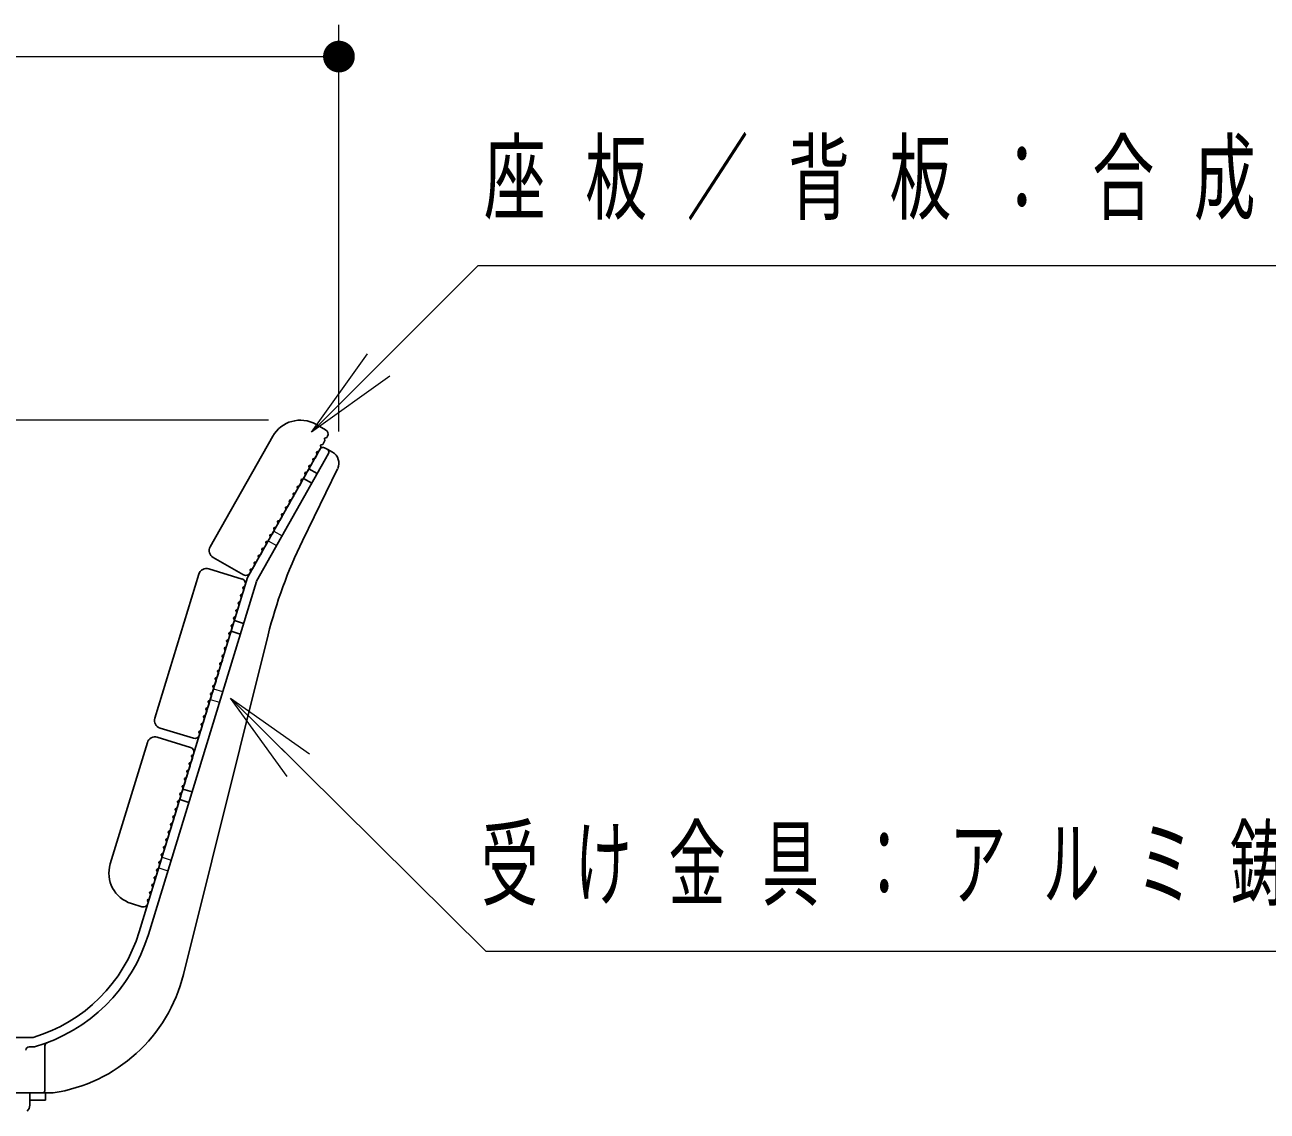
# Model space of a CAD drawing. Units: millimetres on the paper, scale 1:20. Extents: x -385 to 0, y 0 to 267.
# Drawn here: x -107.41 to -68.25, y 132.37 to 166.6 of the extents above; entities that cross this region are included whole.
import ezdxf

# ---------------------------------------------------------------- set-up
doc = ezdxf.new("R2010")
doc.units = ezdxf.units.MM
doc.linetypes.add('USER1', pattern=[4.5, 2.5, -2])
doc.layers.add('1_20', color=7, linetype='Continuous', lineweight=25)
doc.styles.add('ＭＳ ゴシック', font='')
doc.styles.get('ＭＳ ゴシック').set_extended_font_data('MS Gothic')

# ---------------------------------------------------------------- blocks, each defined once
blk = doc.blocks.new('filled_dot')
at = {"color": 0, "linetype": 'Continuous', "lineweight": -2, "const_width": 1.25}
blk.add_lwpolyline([(-0.625, 0, 1), (0.625, 0, 1)], format="xyb", close=True, dxfattribs=at)

msp = doc.modelspace()

# ---------------------------------------------------------------- linework, layer by layer
at = {"layer": '1_20', "lineweight": 13}
for p, q in [((-97.507, 153.783), (-97.507, 166.6)), ((-125.876, 165.6), (-97.507, 165.6)), ((-98.374, 153.761), (-96.606, 156.236)), ((-98.374, 153.761), (-96.253, 155.882)), ((-95.899, 155.529), (-98.374, 153.761)), ((-99.725, 154.141), (-151.879, 154.141)), ((-100.922, 145.381), (-98.792, 143.268)), ((-100.922, 145.381), (-98.44, 143.623)), ((-99.144, 142.913), (-100.922, 145.381))]:
    msp.add_line(p, q, dxfattribs=at)
at = {"layer": '1_20', "color": 3}
for p, q in [((-98.232, 154.011), (-97.927, 153.839)), ((-101.565, 150.152), (-99.595, 153.633)), ((-97.948, 153.499), (-97.965, 153.561)), ((-97.954, 153.579), (-97.892, 153.596)), ((-97.871, 153.635), (-97.892, 153.596)), ((-98.201, 153.144), (-98.139, 153.161)), ((-98.071, 153.281), (-98.139, 153.161)), ((-98.071, 153.281), (-98.088, 153.343)), ((-98.078, 153.362), (-98.015, 153.379)), ((-97.948, 153.499), (-98.015, 153.379)), ((-98.317, 152.846), (-98.385, 152.726)), ((-98.317, 152.846), (-98.334, 152.908)), ((-98.324, 152.926), (-98.262, 152.944)), ((-98.194, 153.063), (-98.262, 152.944)), ((-98.194, 153.063), (-98.211, 153.126)), ((-98.563, 152.411), (-98.631, 152.291)), ((-98.563, 152.411), (-98.58, 152.473)), ((-98.57, 152.491), (-98.508, 152.509)), ((-98.44, 152.628), (-98.508, 152.509)), ((-98.44, 152.628), (-98.457, 152.69)), ((-98.447, 152.709), (-98.385, 152.726)), ((-98.809, 151.976), (-98.877, 151.856)), ((-98.809, 151.976), (-98.827, 152.038)), ((-98.816, 152.056), (-98.754, 152.073)), ((-98.686, 152.193), (-98.754, 152.073)), ((-98.686, 152.193), (-98.704, 152.255)), ((-98.693, 152.274), (-98.631, 152.291)), ((-99.056, 151.54), (-99.073, 151.602)), ((-99.062, 151.621), (-99, 151.638)), ((-98.933, 151.758), (-99, 151.638)), ((-98.933, 151.758), (-98.95, 151.82)), ((-98.939, 151.839), (-98.877, 151.856)), ((-99.246, 151.203), (-99.309, 151.186)), ((-99.246, 151.203), (-99.179, 151.323)), ((-99.196, 151.385), (-99.179, 151.323)), ((-99.123, 151.421), (-99.186, 151.403)), ((-99.123, 151.421), (-99.09, 151.48)), ((-99.056, 151.54), (-99.09, 151.48)), ((-99.493, 150.768), (-99.425, 150.888)), ((-99.442, 150.95), (-99.425, 150.888)), ((-99.37, 150.985), (-99.432, 150.968)), ((-99.37, 150.985), (-99.302, 151.105)), ((-99.319, 151.167), (-99.302, 151.105)), ((-99.739, 150.333), (-99.671, 150.452)), ((-99.688, 150.515), (-99.671, 150.452)), ((-99.616, 150.55), (-99.678, 150.533)), ((-99.616, 150.55), (-99.548, 150.67)), ((-99.565, 150.732), (-99.548, 150.67)), ((-99.493, 150.768), (-99.555, 150.751)), ((-99.985, 149.897), (-99.917, 150.017)), ((-99.935, 150.079), (-99.917, 150.017)), ((-99.862, 150.115), (-99.924, 150.098)), ((-99.862, 150.115), (-99.794, 150.235)), ((-99.812, 150.297), (-99.794, 150.235)), ((-99.739, 150.333), (-99.801, 150.315)), ((-100.513, 149.27), (-101.47, 149.811)), ((-100.181, 149.644), (-100.164, 149.582)), ((-100.108, 149.68), (-100.17, 149.663)), ((-100.108, 149.68), (-100.04, 149.8)), ((-100.058, 149.862), (-100.04, 149.8)), ((-99.985, 149.897), (-100.047, 149.88)), ((-103.312, 144.749), (-101.923, 149.292)), ((-101.611, 149.458), (-100.559, 149.136)), ((-100.308, 149.326), (-100.287, 149.364)), ((-100.304, 149.427), (-100.287, 149.364)), ((-100.231, 149.462), (-100.293, 149.445)), ((-100.231, 149.462), (-100.164, 149.582)), ((-100.505, 148.799), (-100.536, 148.856)), ((-100.529, 148.877), (-100.472, 148.907)), ((-100.46, 148.949), (-100.472, 148.907)), ((-100.676, 148.399), (-100.619, 148.429)), ((-100.578, 148.56), (-100.619, 148.429)), ((-100.578, 148.56), (-100.609, 148.617)), ((-100.603, 148.638), (-100.546, 148.668)), ((-100.505, 148.799), (-100.546, 148.668)), ((-100.725, 148.082), (-100.765, 147.951)), ((-100.725, 148.082), (-100.755, 148.139)), ((-100.749, 148.159), (-100.692, 148.19)), ((-100.652, 148.321), (-100.692, 148.19)), ((-100.652, 148.321), (-100.682, 148.378)), ((-100.871, 147.604), (-100.901, 147.661)), ((-100.895, 147.681), (-100.838, 147.712)), ((-100.798, 147.843), (-100.838, 147.712)), ((-100.798, 147.843), (-100.828, 147.9)), ((-100.822, 147.92), (-100.765, 147.951)), ((-100.944, 147.365), (-100.984, 147.233)), ((-100.944, 147.365), (-100.974, 147.422)), ((-100.968, 147.442), (-100.911, 147.473)), ((-100.871, 147.604), (-100.911, 147.473)), ((-101.09, 146.887), (-101.13, 146.755)), ((-101.09, 146.887), (-101.12, 146.944)), ((-101.114, 146.964), (-101.057, 146.994)), ((-101.017, 147.126), (-101.057, 146.994)), ((-101.017, 147.126), (-101.047, 147.183)), ((-101.041, 147.203), (-100.984, 147.233)), ((-101.203, 146.516), (-101.26, 146.486)), ((-101.203, 146.516), (-101.183, 146.582)), ((-101.163, 146.648), (-101.193, 146.705)), ((-101.187, 146.725), (-101.13, 146.755)), ((-101.163, 146.648), (-101.183, 146.582)), ((-101.35, 146.038), (-101.309, 146.17)), ((-101.34, 146.227), (-101.309, 146.17)), ((-101.277, 146.277), (-101.333, 146.247)), ((-101.277, 146.277), (-101.236, 146.409)), ((-101.267, 146.466), (-101.236, 146.409)), ((-101.496, 145.56), (-101.456, 145.691)), ((-101.486, 145.748), (-101.456, 145.691)), ((-101.423, 145.799), (-101.48, 145.769)), ((-101.423, 145.799), (-101.382, 145.931)), ((-101.413, 145.987), (-101.382, 145.931)), ((-101.35, 146.038), (-101.407, 146.008)), ((-101.569, 145.321), (-101.626, 145.291)), ((-101.569, 145.321), (-101.529, 145.452)), ((-101.559, 145.509), (-101.529, 145.452)), ((-101.496, 145.56), (-101.553, 145.53)), ((-101.715, 144.843), (-101.675, 144.974)), ((-101.705, 145.031), (-101.675, 144.974)), ((-101.642, 145.082), (-101.699, 145.051)), ((-101.642, 145.082), (-101.602, 145.213)), ((-101.632, 145.27), (-101.602, 145.213)), ((-101.851, 144.553), (-101.821, 144.496)), ((-101.788, 144.604), (-101.845, 144.573)), ((-101.788, 144.604), (-101.748, 144.735)), ((-101.778, 144.792), (-101.748, 144.735)), ((-101.715, 144.843), (-101.772, 144.812)), ((-102.182, 143.829), (-103.234, 144.15)), ((-102.094, 144.116), (-103.146, 144.437)), ((-101.924, 144.314), (-101.894, 144.257)), ((-101.861, 144.365), (-101.918, 144.334)), ((-101.907, 144.215), (-101.894, 144.257)), ((-101.861, 144.365), (-101.821, 144.496)), ((-103.546, 143.984), (-104.716, 140.159)), ((-102.225, 143.33), (-102.168, 143.36)), ((-102.128, 143.492), (-102.168, 143.36)), ((-102.128, 143.492), (-102.158, 143.549)), ((-102.152, 143.569), (-102.095, 143.599)), ((-102.082, 143.641), (-102.095, 143.599)), ((-102.274, 143.014), (-102.314, 142.882)), ((-102.274, 143.014), (-102.304, 143.071)), ((-102.298, 143.091), (-102.241, 143.121)), ((-102.201, 143.253), (-102.241, 143.121)), ((-102.201, 143.253), (-102.231, 143.31)), ((-102.42, 142.536), (-102.451, 142.593)), ((-102.444, 142.613), (-102.388, 142.643)), ((-102.347, 142.775), (-102.388, 142.643)), ((-102.347, 142.775), (-102.378, 142.832)), ((-102.371, 142.852), (-102.314, 142.882)), ((-102.591, 142.135), (-102.534, 142.165)), ((-102.493, 142.297), (-102.534, 142.165)), ((-102.493, 142.297), (-102.524, 142.354)), ((-102.518, 142.374), (-102.461, 142.404)), ((-102.42, 142.536), (-102.461, 142.404)), ((-102.64, 141.818), (-102.68, 141.687)), ((-102.64, 141.818), (-102.67, 141.875)), ((-102.664, 141.896), (-102.607, 141.926)), ((-102.567, 142.057), (-102.607, 141.926)), ((-102.567, 142.057), (-102.597, 142.114)), ((-102.786, 141.34), (-102.816, 141.397)), ((-102.81, 141.418), (-102.753, 141.448)), ((-102.713, 141.579), (-102.753, 141.448)), ((-102.713, 141.579), (-102.743, 141.636)), ((-102.737, 141.657), (-102.68, 141.687)), ((-102.899, 140.97), (-102.859, 141.101)), ((-102.889, 141.158), (-102.859, 141.101)), ((-102.826, 141.209), (-102.883, 141.178)), ((-102.826, 141.209), (-102.806, 141.274)), ((-102.786, 141.34), (-102.806, 141.274)), ((-103.045, 140.491), (-103.005, 140.623)), ((-103.035, 140.68), (-103.005, 140.623)), ((-102.972, 140.731), (-103.029, 140.7)), ((-102.972, 140.731), (-102.932, 140.862)), ((-102.962, 140.919), (-102.932, 140.862)), ((-102.899, 140.97), (-102.956, 140.939)), ((-103.118, 140.252), (-103.175, 140.222)), ((-103.118, 140.252), (-103.078, 140.384)), ((-103.109, 140.441), (-103.078, 140.384)), ((-103.045, 140.491), (-103.102, 140.461)), ((-103.265, 139.774), (-103.224, 139.906)), ((-103.255, 139.963), (-103.224, 139.906)), ((-103.192, 140.013), (-103.248, 139.983)), ((-103.192, 140.013), (-103.151, 140.145)), ((-103.182, 140.202), (-103.151, 140.145)), ((-103.411, 139.296), (-103.371, 139.428)), ((-103.401, 139.485), (-103.371, 139.428)), ((-103.338, 139.535), (-103.395, 139.505)), ((-103.338, 139.535), (-103.298, 139.667)), ((-103.328, 139.724), (-103.298, 139.667)), ((-103.265, 139.774), (-103.322, 139.744)), ((-103.484, 139.057), (-103.541, 139.027)), ((-103.484, 139.057), (-103.444, 139.189)), ((-103.474, 139.246), (-103.444, 139.189)), ((-103.411, 139.296), (-103.468, 139.266)), ((-104.052, 138.91), (-103.717, 138.808)), ((-103.547, 139.006), (-103.517, 138.95)), ((-103.53, 138.908), (-103.517, 138.95))]:
    msp.add_line(p, q, dxfattribs=at)
at = {"layer": '1_20'}
for p, q in [((-98.097, 153.235), (-100.387, 149.188)), ((-97.874, 153.224), (-97.961, 153.273)), ((-97.874, 153.224), (-97.71, 153.131)), ((-97.836, 153.087), (-100.109, 149.069)), ((-98.657, 150.343), (-97.548, 152.607)), ((-98.454, 152.604), (-98.193, 152.456)), ((-98.626, 152.299), (-98.365, 152.152)), ((-100.387, 149.188), (-103.802, 138.016)), ((-100.111, 149.062), (-103.515, 137.929)), ((-100.803, 147.825), (-100.516, 147.737)), ((-102.408, 136.675), (-99.741, 147.373)), ((-100.906, 147.49), (-100.619, 147.403)), ((-102.528, 142.183), (-102.241, 142.095)), ((-102.426, 142.518), (-102.139, 142.43)), ((-114.772, 134.69), (-107.143, 134.69)), ((-107.1, 134.39), (-107.275, 134.39)), ((-106.775, 133.04), (-106.775, 134.427)), ((-108.425, 132.94), (-106.517, 132.94))]:
    msp.add_line(p, q, dxfattribs=at)
at = {"layer": '1_20', "linetype": 'USER1', "lineweight": 13}
for p, q in [((-99.562, 150.646), (-99.301, 150.498)), ((-99.734, 150.341), (-99.473, 150.193)), ((-101.563, 145.339), (-101.276, 145.251)), ((-101.461, 145.673), (-101.174, 145.586)), ((-103.084, 140.366), (-102.797, 140.278)), ((-103.186, 140.031), (-102.899, 139.944))]:
    msp.add_line(p, q, dxfattribs=at)
at = {"layer": '1_20', "color": 4}
for p, q in [((-115.004, 132.94), (-106.754, 132.94)), ((-107.254, 132.55), (-107.254, 132.94)), ((-106.754, 132.715), (-106.754, 132.94)), ((-106.754, 132.715), (-107.254, 132.715))]:
    msp.add_line(p, q, dxfattribs=at)
at = {"layer": '1_20', "lineweight": 13}
for points in [[(-98.374, 153.761), (-93.122, 159.013), (-50.504, 159.013)], [(-100.922, 145.381), (-92.879, 137.404), (-62.606, 137.404)]]:
    msp.add_lwpolyline(points, dxfattribs=at)
at = {"layer": '1_20', "color": 3}
for centre, radius, start, end in [((-98.725, 153.141), 1, 60.5, 150.5), ((-97.95, 153.565), 0.015, 105.5, 195.5), ((-98.001, 153.708), 0.15, 330.5, 60.5), ((-98.197, 153.13), 0.015, 105.5, 195.5), ((-98.074, 153.347), 0.015, 105.5, 195.5), ((-98.32, 152.912), 0.015, 105.5, 195.5), ((-98.566, 152.477), 0.015, 105.5, 195.5), ((-98.443, 152.694), 0.015, 105.5, 195.5), ((-98.812, 152.042), 0.015, 105.5, 195.5), ((-98.689, 152.259), 0.015, 105.5, 195.5), ((-99.058, 151.606), 0.015, 105.5, 195.5), ((-98.935, 151.824), 0.015, 105.5, 195.5), ((-99.305, 151.171), 0.015, 105.5, 195.5), ((-99.182, 151.389), 0.015, 105.5, 195.5), ((-99.182, 151.389), 0.015, 105.5, 195.5), ((-99.428, 150.954), 0.015, 105.5, 195.5), ((-99.674, 150.519), 0.015, 105.5, 195.5), ((-99.551, 150.736), 0.015, 105.5, 195.5), ((-101.347, 150.029), 0.25, 150.5, 240.5), ((-99.92, 150.083), 0.015, 105.5, 195.5), ((-99.797, 150.301), 0.015, 105.5, 195.5), ((-100.166, 149.648), 0.015, 105.5, 195.5), ((-100.043, 149.866), 0.015, 105.5, 195.5), ((-101.684, 149.219), 0.25, 73, 163), ((-100.439, 149.4), 0.15, 240.5, 330.5), ((-100.289, 149.431), 0.015, 105.5, 195.5), ((-100.603, 148.993), 0.15, 343, 73), ((-100.522, 148.863), 0.015, 118, 208), ((-100.595, 148.624), 0.015, 118, 208), ((-100.742, 148.146), 0.015, 118, 208), ((-100.669, 148.385), 0.015, 118, 208), ((-100.888, 147.668), 0.015, 118, 208), ((-100.815, 147.907), 0.015, 118, 208), ((-100.961, 147.429), 0.015, 118, 208), ((-101.107, 146.951), 0.015, 118, 208), ((-101.034, 147.19), 0.015, 118, 208), ((-101.253, 146.473), 0.015, 118, 208), ((-101.253, 146.473), 0.015, 118, 208), ((-101.18, 146.712), 0.015, 118, 208), ((-101.326, 146.234), 0.015, 118, 208), ((-101.473, 145.755), 0.015, 118, 208), ((-101.4, 145.995), 0.015, 118, 208), ((-101.546, 145.516), 0.015, 118, 208), ((-101.692, 145.038), 0.015, 118, 208), ((-101.619, 145.277), 0.015, 118, 208), ((-103.073, 144.676), 0.25, 163, 253), ((-101.838, 144.56), 0.015, 118, 208), ((-101.765, 144.799), 0.015, 118, 208), ((-103.307, 143.911), 0.25, 73, 163), ((-102.05, 144.259), 0.15, 253, 343), ((-101.911, 144.321), 0.015, 118, 208), ((-102.226, 143.685), 0.15, 343, 73), ((-102.145, 143.556), 0.015, 118, 208), ((-102.291, 143.078), 0.015, 118, 208), ((-102.218, 143.317), 0.015, 118, 208), ((-102.437, 142.6), 0.015, 118, 208), ((-102.364, 142.839), 0.015, 118, 208), ((-102.511, 142.361), 0.015, 118, 208), ((-102.657, 141.882), 0.015, 118, 208), ((-102.584, 142.121), 0.015, 118, 208), ((-102.803, 141.404), 0.015, 118, 208), ((-102.803, 141.404), 0.015, 118, 208), ((-102.73, 141.643), 0.015, 118, 208), ((-102.876, 141.165), 0.015, 118, 208), ((-103.022, 140.687), 0.015, 118, 208), ((-102.949, 140.926), 0.015, 118, 208), ((-103.168, 140.209), 0.015, 118, 208), ((-103.095, 140.448), 0.015, 118, 208), ((-103.759, 139.867), 1, 163, 253), ((-103.241, 139.97), 0.015, 118, 208), ((-103.388, 139.492), 0.015, 118, 208), ((-103.315, 139.731), 0.015, 118, 208), ((-103.461, 139.253), 0.015, 118, 208), ((-103.673, 138.951), 0.15, 253, 343), ((-103.534, 139.013), 0.015, 118, 208)]:
    msp.add_arc(centre, radius, start, end, dxfattribs=at)
at = {"layer": '1_20'}
for centre, radius, start, end in [((-98.01, 153.186), 0.1, 60.5, 150.5), ((-97.923, 153.137), 0.1, 330.5, 60.5), ((-97.907, 152.783), 0.4, 335.5, 60.5), ((-85.186, 143.744), 15, 153.8983, 166), ((-108.584, 139.478), 5, 286.74, 343), ((-108.584, 139.478), 5.3, 286.2561, 343), ((-107.26, 137.885), 5, 278.5457, 346), ((-107.275, 134.29), 0.1, 90, 180), ((-106.675, 134.427), 0.1, 110.7002, 180), ((-106.875, 133.04), 0.1, 270, 0)]:
    msp.add_arc(centre, radius, start, end, dxfattribs=at)
at = {"layer": '1_20', "color": 4}
msp.add_arc((-107.504, 132.55), 0.25, 312.6573, 0, dxfattribs=at)

# ---------------------------------------------------------------- block references
at = {"layer": '1_20', "lineweight": 13, "xscale": 0.4, "yscale": 0.4, "rotation": 180}
msp.add_blockref('filled_dot', (-97.507, 165.6), dxfattribs=at)

# ---------------------------------------------------------------- texts
at = {"layer": '1_20', "char_height": 2.199, "attachment_point": 4, "style": 'ＭＳ ゴシック'}
for s, insert in [('\\T1.64;\\W0.65;座板／背板：合成木材\u3000３０ｔ', (-92.94, 161.663)), ('\\T1.64;\\W0.6;受け金具：アルミ鋳物', (-93.023, 140.054))]:
    msp.add_mtext(s, dxfattribs=dict(at, insert=insert))

doc.saveas('drawing.dxf')
